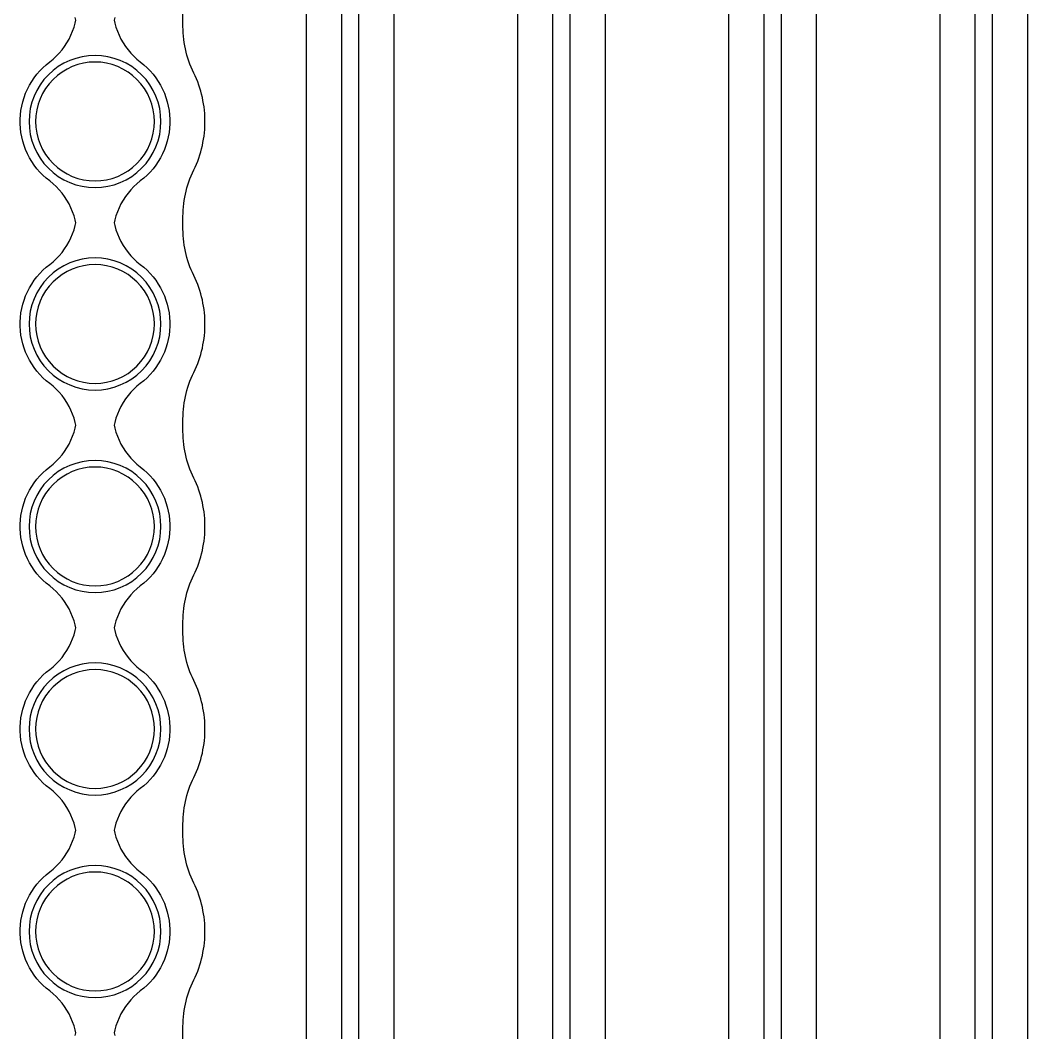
# Model space of a CAD drawing. Header units: metres. Extents: x -1805 to 1655, y -683 to 39617.
# Drawn here: x -8.5 to 106, y 4684 to 4799 of the extents above; entities that cross this region are included whole.
import ezdxf

# ---------------------------------------------------------------- set-up
doc = ezdxf.new("R2010")
doc.units = ezdxf.units.M
for name, color, linetype in [('Etching', 5, 'CONTINUOUS'), ('Metal', 4, 'CONTINUOUS'), ('pad_etching', 1, 'CONTINUOUS'), ('PEDOT_SIROF', 6, 'CONTINUOUS')]:
    doc.layers.add(name, color=color, linetype=linetype)

msp = doc.modelspace()

# ---------------------------------------------------------------- linework, layer by layer
at = {"layer": 'Etching'}
for points in [[(24, 9134.24), (24, -45.85)], [(34, -45.85), (34, 9134.24)], [(48, 9134.24), (48, 81.13)], [(58, 81.13), (58, 9134.24)], [(72, 9134.24), (72, 208.12)], [(82, 208.12), (82, 9134.24)], [(96, 9134.24), (96, 335.1)], [(106, 335.1), (106, 9134.24)], [(10, 4683.29), (10, 4684.73), (10.01, 4685.09), (10.02, 4685.45), (10.05, 4685.82), (10.09, 4686.18), (10.14, 4686.54), (10.2, 4686.9), (10.27, 4687.26), (10.35, 4687.61), (10.45, 4687.97), (10.55, 4688.32), (10.66, 4688.66), (10.79, 4689), (10.92, 4689.34), (11.07, 4689.68), (11.22, 4690.01), (11.38, 4690.34), (11.53, 4690.68), (11.67, 4691.02), (11.79, 4691.36), (11.91, 4691.71), (12.02, 4692.06), (12.11, 4692.42), (12.2, 4692.77), (12.27, 4693.13), (12.34, 4693.5), (12.39, 4693.86), (12.43, 4694.22), (12.47, 4694.59), (12.49, 4694.96), (12.5, 4695.32), (12.5, 4695.69), (12.49, 4696.06), (12.47, 4696.43), (12.43, 4696.79), (12.39, 4697.16), (12.34, 4697.52), (12.27, 4697.88), (12.2, 4698.24), (12.11, 4698.6), (12.02, 4698.95), (11.91, 4699.31), (11.79, 4699.65), (11.67, 4700), (11.53, 4700.34), (11.38, 4700.68), (11.22, 4701.01), (11.07, 4701.34), (10.92, 4701.67), (10.79, 4702.01), (10.66, 4702.35), (10.55, 4702.7), (10.45, 4703.05), (10.35, 4703.4), (10.27, 4703.76), (10.2, 4704.11), (10.14, 4704.47), (10.09, 4704.84), (10.05, 4705.2), (10.02, 4705.56), (10.01, 4705.93), (10, 4706.29), (10, 4707.73), (10.01, 4708.09), (10.02, 4708.45), (10.05, 4708.82), (10.09, 4709.18), (10.14, 4709.54), (10.2, 4709.9), (10.27, 4710.26), (10.35, 4710.61), (10.45, 4710.97), (10.55, 4711.32), (10.66, 4711.66), (10.79, 4712), (10.92, 4712.34), (11.07, 4712.68), (11.22, 4713.01), (11.38, 4713.34), (11.53, 4713.68), (11.67, 4714.02), (11.79, 4714.36), (11.91, 4714.71), (12.02, 4715.06), (12.11, 4715.42), (12.2, 4715.77), (12.27, 4716.13), (12.34, 4716.5), (12.39, 4716.86), (12.43, 4717.22), (12.47, 4717.59), (12.49, 4717.96), (12.5, 4718.32), (12.5, 4718.69), (12.49, 4719.06), (12.47, 4719.43), (12.43, 4719.79), (12.39, 4720.16), (12.34, 4720.52), (12.27, 4720.88), (12.2, 4721.24), (12.11, 4721.6), (12.02, 4721.95), (11.91, 4722.31), (11.79, 4722.65), (11.67, 4723), (11.53, 4723.34), (11.38, 4723.68), (11.22, 4724.01), (11.07, 4724.34), (10.92, 4724.67), (10.79, 4725.01), (10.66, 4725.35), (10.55, 4725.7), (10.45, 4726.05), (10.35, 4726.4), (10.27, 4726.76), (10.2, 4727.11), (10.14, 4727.47), (10.09, 4727.84), (10.05, 4728.2), (10.02, 4728.56), (10.01, 4728.93), (10, 4729.29), (10, 4730.73), (10.01, 4731.09), (10.02, 4731.45), (10.05, 4731.82), (10.09, 4732.18), (10.14, 4732.54), (10.2, 4732.9), (10.27, 4733.26), (10.35, 4733.61), (10.45, 4733.97), (10.55, 4734.32), (10.66, 4734.66), (10.79, 4735), (10.92, 4735.34), (11.07, 4735.68), (11.22, 4736.01), (11.38, 4736.34), (11.53, 4736.68), (11.67, 4737.02), (11.79, 4737.36), (11.91, 4737.71), (12.02, 4738.06), (12.11, 4738.42), (12.2, 4738.77), (12.27, 4739.13), (12.34, 4739.5), (12.39, 4739.86), (12.43, 4740.22), (12.47, 4740.59), (12.49, 4740.96), (12.5, 4741.32), (12.5, 4741.69), (12.49, 4742.06), (12.47, 4742.43), (12.43, 4742.79), (12.39, 4743.16), (12.34, 4743.52), (12.27, 4743.88), (12.2, 4744.24), (12.11, 4744.6), (12.02, 4744.95), (11.91, 4745.31), (11.79, 4745.65), (11.67, 4746), (11.53, 4746.34), (11.38, 4746.68), (11.22, 4747.01), (11.07, 4747.34), (10.92, 4747.67), (10.79, 4748.01), (10.66, 4748.35), (10.55, 4748.7), (10.45, 4749.05), (10.35, 4749.4), (10.27, 4749.76), (10.2, 4750.11), (10.14, 4750.47), (10.09, 4750.84), (10.05, 4751.2), (10.02, 4751.56), (10.01, 4751.93), (10, 4752.29), (10, 4753.73), (10.01, 4754.09), (10.02, 4754.45), (10.05, 4754.82), (10.09, 4755.18), (10.14, 4755.54), (10.2, 4755.9), (10.27, 4756.26), (10.35, 4756.61), (10.45, 4756.97), (10.55, 4757.32), (10.66, 4757.66), (10.79, 4758), (10.92, 4758.34), (11.07, 4758.68), (11.22, 4759.01), (11.38, 4759.34), (11.53, 4759.68), (11.67, 4760.02), (11.79, 4760.36), (11.91, 4760.71), (12.02, 4761.06), (12.11, 4761.42), (12.2, 4761.77), (12.27, 4762.13), (12.34, 4762.5), (12.39, 4762.86), (12.43, 4763.22), (12.47, 4763.59), (12.49, 4763.96), (12.5, 4764.32), (12.5, 4764.69), (12.49, 4765.06), (12.47, 4765.43), (12.43, 4765.79), (12.39, 4766.16), (12.34, 4766.52), (12.27, 4766.88), (12.2, 4767.24), (12.11, 4767.6), (12.02, 4767.95), (11.91, 4768.31), (11.79, 4768.65), (11.67, 4769), (11.53, 4769.34), (11.38, 4769.68), (11.22, 4770.01), (11.07, 4770.34), (10.92, 4770.67), (10.79, 4771.01), (10.66, 4771.35), (10.55, 4771.7), (10.45, 4772.05), (10.35, 4772.4), (10.27, 4772.76), (10.2, 4773.11), (10.14, 4773.47), (10.09, 4773.84), (10.05, 4774.2), (10.02, 4774.56), (10.01, 4774.93), (10, 4775.29), (10, 4776.73), (10.01, 4777.09), (10.02, 4777.45), (10.05, 4777.82), (10.09, 4778.18), (10.14, 4778.54), (10.2, 4778.9), (10.27, 4779.26), (10.35, 4779.61), (10.45, 4779.97), (10.55, 4780.32), (10.66, 4780.66), (10.79, 4781), (10.92, 4781.34), (11.07, 4781.68), (11.22, 4782.01), (11.38, 4782.34), (11.53, 4782.68), (11.67, 4783.02), (11.79, 4783.36), (11.91, 4783.71), (12.02, 4784.06), (12.11, 4784.42), (12.2, 4784.77), (12.27, 4785.13), (12.34, 4785.5), (12.39, 4785.86), (12.43, 4786.22), (12.47, 4786.59), (12.49, 4786.96), (12.5, 4787.32), (12.5, 4787.69), (12.49, 4788.06), (12.47, 4788.43), (12.43, 4788.79), (12.39, 4789.16), (12.34, 4789.52), (12.27, 4789.88), (12.2, 4790.24), (12.11, 4790.6), (12.02, 4790.95), (11.91, 4791.31), (11.79, 4791.65), (11.67, 4792), (11.53, 4792.34), (11.38, 4792.68), (11.22, 4793.01), (11.07, 4793.34), (10.92, 4793.67), (10.79, 4794.01), (10.66, 4794.35), (10.55, 4794.7), (10.45, 4795.05), (10.35, 4795.4), (10.27, 4795.76), (10.2, 4796.11), (10.14, 4796.47), (10.09, 4796.84), (10.05, 4797.2), (10.02, 4797.56), (10.01, 4797.93), (10, 4798.29), (10, 4799.73)]]:
    msp.add_lwpolyline(points, dxfattribs=at)
at = {"layer": 'Metal'}
for points in [[(30, -49.66), (30, 9436.51), (28, 9436.51), (28, 9436.51), (28, -49.66)], [(54, 77.32), (54, 9436.51), (52, 9436.51), (52, 9436.51), (52, 77.32)], [(78, 204.31), (78, 9436.51), (76, 9436.51), (76, 9436.51), (76, 204.31)], [(102, 331.29), (102, 9436.51), (100, 9436.51), (100, 9436.51), (100, 331.29)], [(-2.24, 4683.69), (-2.17, 4684.01), (-2.24, 4684.33), (-2.37, 4684.8), (-2.54, 4685.26), (-2.73, 4685.71), (-2.94, 4686.15), (-3.19, 4686.58), (-3.46, 4686.99), (-3.75, 4687.38), (-4.07, 4687.75), (-4.41, 4688.11), (-4.77, 4688.44), (-5.15, 4688.75), (-5.54, 4689.06), (-5.92, 4689.4), (-6.27, 4689.77), (-6.6, 4690.15), (-6.9, 4690.55), (-7.18, 4690.97), (-7.44, 4691.4), (-7.67, 4691.85), (-7.88, 4692.31), (-8.05, 4692.78), (-8.2, 4693.27), (-8.32, 4693.76), (-8.41, 4694.25), (-8.47, 4694.75), (-8.5, 4695.26), (-8.5, 4695.76), (-8.47, 4696.26), (-8.41, 4696.76), (-8.32, 4697.26), (-8.2, 4697.75), (-8.05, 4698.23), (-7.88, 4698.71), (-7.67, 4699.17), (-7.44, 4699.62), (-7.18, 4700.05), (-6.9, 4700.47), (-6.6, 4700.87), (-6.27, 4701.25), (-5.92, 4701.61), (-5.54, 4701.95), (-5.15, 4702.27), (-4.77, 4702.58), (-4.41, 4702.91), (-4.07, 4703.26), (-3.75, 4703.64), (-3.46, 4704.03), (-3.19, 4704.44), (-2.94, 4704.86), (-2.73, 4705.3), (-2.54, 4705.76), (-2.37, 4706.22), (-2.24, 4706.69), (-2.17, 4707.01), (-2.24, 4707.33), (-2.37, 4707.8), (-2.54, 4708.26), (-2.73, 4708.71), (-2.94, 4709.15), (-3.19, 4709.58), (-3.46, 4709.99), (-3.75, 4710.38), (-4.07, 4710.75), (-4.41, 4711.11), (-4.77, 4711.44), (-5.15, 4711.75), (-5.54, 4712.06), (-5.92, 4712.4), (-6.27, 4712.77), (-6.6, 4713.15), (-6.9, 4713.55), (-7.18, 4713.97), (-7.44, 4714.4), (-7.67, 4714.85), (-7.88, 4715.31), (-8.05, 4715.78), (-8.2, 4716.27), (-8.32, 4716.76), (-8.41, 4717.25), (-8.47, 4717.75), (-8.5, 4718.26), (-8.5, 4718.76), (-8.47, 4719.26), (-8.41, 4719.76), (-8.32, 4720.26), (-8.2, 4720.75), (-8.05, 4721.23), (-7.88, 4721.71), (-7.67, 4722.17), (-7.44, 4722.62), (-7.18, 4723.05), (-6.9, 4723.47), (-6.6, 4723.87), (-6.27, 4724.25), (-5.92, 4724.61), (-5.54, 4724.95), (-5.15, 4725.27), (-4.77, 4725.58), (-4.41, 4725.91), (-4.07, 4726.26), (-3.75, 4726.64), (-3.46, 4727.03), (-3.19, 4727.44), (-2.94, 4727.86), (-2.73, 4728.3), (-2.54, 4728.76), (-2.37, 4729.22), (-2.24, 4729.69), (-2.17, 4730.01), (-2.24, 4730.33), (-2.37, 4730.8), (-2.54, 4731.26), (-2.73, 4731.71), (-2.94, 4732.15), (-3.19, 4732.58), (-3.46, 4732.99), (-3.75, 4733.38), (-4.07, 4733.75), (-4.41, 4734.11), (-4.77, 4734.44), (-5.15, 4734.75), (-5.54, 4735.06), (-5.92, 4735.4), (-6.27, 4735.77), (-6.6, 4736.15), (-6.9, 4736.55), (-7.18, 4736.97), (-7.44, 4737.4), (-7.67, 4737.85), (-7.88, 4738.31), (-8.05, 4738.78), (-8.2, 4739.27), (-8.32, 4739.76), (-8.41, 4740.25), (-8.47, 4740.75), (-8.5, 4741.26), (-8.5, 4741.76), (-8.47, 4742.26), (-8.41, 4742.76), (-8.32, 4743.26), (-8.2, 4743.75), (-8.05, 4744.23), (-7.88, 4744.71), (-7.67, 4745.17), (-7.44, 4745.62), (-7.18, 4746.05), (-6.9, 4746.47), (-6.6, 4746.87), (-6.27, 4747.25), (-5.92, 4747.61), (-5.54, 4747.95), (-5.15, 4748.27), (-4.77, 4748.58), (-4.41, 4748.91), (-4.07, 4749.26), (-3.75, 4749.64), (-3.46, 4750.03), (-3.19, 4750.44), (-2.94, 4750.86), (-2.73, 4751.3), (-2.54, 4751.76), (-2.37, 4752.22), (-2.24, 4752.69), (-2.17, 4753.01), (-2.24, 4753.33), (-2.37, 4753.8), (-2.54, 4754.26), (-2.73, 4754.71), (-2.94, 4755.15), (-3.19, 4755.58), (-3.46, 4755.99), (-3.75, 4756.38), (-4.07, 4756.75), (-4.41, 4757.11), (-4.77, 4757.44), (-5.15, 4757.75), (-5.54, 4758.06), (-5.92, 4758.4), (-6.27, 4758.77), (-6.6, 4759.15), (-6.9, 4759.55), (-7.18, 4759.97), (-7.44, 4760.4), (-7.67, 4760.85), (-7.88, 4761.31), (-8.05, 4761.78), (-8.2, 4762.27), (-8.32, 4762.76), (-8.41, 4763.25), (-8.47, 4763.75), (-8.5, 4764.26), (-8.5, 4764.76), (-8.47, 4765.26), (-8.41, 4765.76), (-8.32, 4766.26), (-8.2, 4766.75), (-8.05, 4767.23), (-7.88, 4767.71), (-7.67, 4768.17), (-7.44, 4768.62), (-7.18, 4769.05), (-6.9, 4769.47), (-6.6, 4769.87), (-6.27, 4770.25), (-5.92, 4770.61), (-5.54, 4770.95), (-5.15, 4771.27), (-4.77, 4771.58), (-4.41, 4771.91), (-4.07, 4772.26), (-3.75, 4772.64), (-3.46, 4773.03), (-3.19, 4773.44), (-2.94, 4773.86), (-2.73, 4774.3), (-2.54, 4774.76), (-2.37, 4775.22), (-2.24, 4775.69), (-2.17, 4776.01), (-2.24, 4776.33), (-2.37, 4776.8), (-2.54, 4777.26), (-2.73, 4777.71), (-2.94, 4778.15), (-3.19, 4778.58), (-3.46, 4778.99), (-3.75, 4779.38), (-4.07, 4779.75), (-4.41, 4780.11), (-4.77, 4780.44), (-5.15, 4780.75), (-5.54, 4781.06), (-5.92, 4781.4), (-6.27, 4781.77), (-6.6, 4782.15), (-6.9, 4782.55), (-7.18, 4782.97), (-7.44, 4783.4), (-7.67, 4783.85), (-7.88, 4784.31), (-8.05, 4784.78), (-8.2, 4785.27), (-8.32, 4785.76), (-8.41, 4786.25), (-8.47, 4786.75), (-8.5, 4787.26), (-8.5, 4787.76), (-8.47, 4788.26), (-8.41, 4788.76), (-8.32, 4789.26), (-8.2, 4789.75), (-8.05, 4790.23), (-7.88, 4790.71), (-7.67, 4791.17), (-7.44, 4791.62), (-7.18, 4792.05), (-6.9, 4792.47), (-6.6, 4792.87), (-6.27, 4793.25), (-5.92, 4793.61), (-5.54, 4793.95), (-5.15, 4794.27), (-4.77, 4794.58), (-4.41, 4794.91), (-4.07, 4795.26), (-3.75, 4795.64), (-3.46, 4796.03), (-3.19, 4796.44), (-2.94, 4796.86), (-2.73, 4797.3), (-2.54, 4797.76), (-2.37, 4798.22), (-2.24, 4798.69), (-2.17, 4799.01), (-2.24, 4799.33)], [(2.24, 4799.33), (2.17, 4799.01), (2.24, 4798.69), (2.37, 4798.22), (2.54, 4797.76), (2.73, 4797.3), (2.94, 4796.86), (3.19, 4796.44), (3.46, 4796.03), (3.75, 4795.64), (4.07, 4795.26), (4.41, 4794.91), (4.77, 4794.58), (5.15, 4794.27), (5.54, 4793.95), (5.92, 4793.61), (6.27, 4793.25), (6.6, 4792.87), (6.9, 4792.47), (7.18, 4792.05), (7.44, 4791.62), (7.67, 4791.17), (7.88, 4790.71), (8.05, 4790.23), (8.2, 4789.75), (8.32, 4789.26), (8.41, 4788.76), (8.47, 4788.26), (8.5, 4787.76), (8.5, 4787.26), (8.47, 4786.75), (8.41, 4786.25), (8.32, 4785.76), (8.2, 4785.27), (8.05, 4784.78), (7.88, 4784.31), (7.67, 4783.85), (7.44, 4783.4), (7.18, 4782.97), (6.9, 4782.55), (6.6, 4782.15), (6.27, 4781.77), (5.92, 4781.4), (5.54, 4781.06), (5.15, 4780.75), (4.77, 4780.44), (4.41, 4780.11), (4.07, 4779.75), (3.75, 4779.38), (3.46, 4778.99), (3.19, 4778.58), (2.94, 4778.15), (2.73, 4777.71), (2.54, 4777.26), (2.37, 4776.8), (2.24, 4776.33), (2.17, 4776.01), (2.24, 4775.69), (2.37, 4775.22), (2.54, 4774.76), (2.73, 4774.3), (2.94, 4773.86), (3.19, 4773.44), (3.46, 4773.03), (3.75, 4772.64), (4.07, 4772.26), (4.41, 4771.91), (4.77, 4771.58), (5.15, 4771.27), (5.54, 4770.95), (5.92, 4770.61), (6.27, 4770.25), (6.6, 4769.87), (6.9, 4769.47), (7.18, 4769.05), (7.44, 4768.62), (7.67, 4768.17), (7.88, 4767.71), (8.05, 4767.23), (8.2, 4766.75), (8.32, 4766.26), (8.41, 4765.76), (8.47, 4765.26), (8.5, 4764.76), (8.5, 4764.26), (8.47, 4763.75), (8.41, 4763.25), (8.32, 4762.76), (8.2, 4762.27), (8.05, 4761.78), (7.88, 4761.31), (7.67, 4760.85), (7.44, 4760.4), (7.18, 4759.97), (6.9, 4759.55), (6.6, 4759.15), (6.27, 4758.77), (5.92, 4758.4), (5.54, 4758.06), (5.15, 4757.75), (4.77, 4757.44), (4.41, 4757.11), (4.07, 4756.75), (3.75, 4756.38), (3.46, 4755.99), (3.19, 4755.58), (2.94, 4755.15), (2.73, 4754.71), (2.54, 4754.26), (2.37, 4753.8), (2.24, 4753.33), (2.17, 4753.01), (2.24, 4752.69), (2.37, 4752.22), (2.54, 4751.76), (2.73, 4751.3), (2.94, 4750.86), (3.19, 4750.44), (3.46, 4750.03), (3.75, 4749.64), (4.07, 4749.26), (4.41, 4748.91), (4.77, 4748.58), (5.15, 4748.27), (5.54, 4747.95), (5.92, 4747.61), (6.27, 4747.25), (6.6, 4746.87), (6.9, 4746.47), (7.18, 4746.05), (7.44, 4745.62), (7.67, 4745.17), (7.88, 4744.71), (8.05, 4744.23), (8.2, 4743.75), (8.32, 4743.26), (8.41, 4742.76), (8.47, 4742.26), (8.5, 4741.76), (8.5, 4741.26), (8.47, 4740.75), (8.41, 4740.25), (8.32, 4739.76), (8.2, 4739.27), (8.05, 4738.78), (7.88, 4738.31), (7.67, 4737.85), (7.44, 4737.4), (7.18, 4736.97), (6.9, 4736.55), (6.6, 4736.15), (6.27, 4735.77), (5.92, 4735.4), (5.54, 4735.06), (5.15, 4734.75), (4.77, 4734.44), (4.41, 4734.11), (4.07, 4733.75), (3.75, 4733.38), (3.46, 4732.99), (3.19, 4732.58), (2.94, 4732.15), (2.73, 4731.71), (2.54, 4731.26), (2.37, 4730.8), (2.24, 4730.33), (2.17, 4730.01), (2.24, 4729.69), (2.37, 4729.22), (2.54, 4728.76), (2.73, 4728.3), (2.94, 4727.86), (3.19, 4727.44), (3.46, 4727.03), (3.75, 4726.64), (4.07, 4726.26), (4.41, 4725.91), (4.77, 4725.58), (5.15, 4725.27), (5.54, 4724.95), (5.92, 4724.61), (6.27, 4724.25), (6.6, 4723.87), (6.9, 4723.47), (7.18, 4723.05), (7.44, 4722.62), (7.67, 4722.17), (7.88, 4721.71), (8.05, 4721.23), (8.2, 4720.75), (8.32, 4720.26), (8.41, 4719.76), (8.47, 4719.26), (8.5, 4718.76), (8.5, 4718.26), (8.47, 4717.75), (8.41, 4717.25), (8.32, 4716.76), (8.2, 4716.27), (8.05, 4715.78), (7.88, 4715.31), (7.67, 4714.85), (7.44, 4714.4), (7.18, 4713.97), (6.9, 4713.55), (6.6, 4713.15), (6.27, 4712.77), (5.92, 4712.4), (5.54, 4712.06), (5.15, 4711.75), (4.77, 4711.44), (4.41, 4711.11), (4.07, 4710.75), (3.75, 4710.38), (3.46, 4709.99), (3.19, 4709.58), (2.94, 4709.15), (2.73, 4708.71), (2.54, 4708.26), (2.37, 4707.8), (2.24, 4707.33), (2.17, 4707.01), (2.24, 4706.69), (2.37, 4706.22), (2.54, 4705.76), (2.73, 4705.3), (2.94, 4704.86), (3.19, 4704.44), (3.46, 4704.03), (3.75, 4703.64), (4.07, 4703.26), (4.41, 4702.91), (4.77, 4702.58), (5.15, 4702.27), (5.54, 4701.95), (5.92, 4701.61), (6.27, 4701.25), (6.6, 4700.87), (6.9, 4700.47), (7.18, 4700.05), (7.44, 4699.62), (7.67, 4699.17), (7.88, 4698.71), (8.05, 4698.23), (8.2, 4697.75), (8.32, 4697.26), (8.41, 4696.76), (8.47, 4696.26), (8.5, 4695.76), (8.5, 4695.26), (8.47, 4694.75), (8.41, 4694.25), (8.32, 4693.76), (8.2, 4693.27), (8.05, 4692.78), (7.88, 4692.31), (7.67, 4691.85), (7.44, 4691.4), (7.18, 4690.97), (6.9, 4690.55), (6.6, 4690.15), (6.27, 4689.77), (5.92, 4689.4), (5.54, 4689.06), (5.15, 4688.75), (4.77, 4688.44), (4.41, 4688.11), (4.07, 4687.75), (3.75, 4687.38), (3.46, 4686.99), (3.19, 4686.58), (2.94, 4686.15), (2.73, 4685.71), (2.54, 4685.26), (2.37, 4684.8), (2.24, 4684.33), (2.17, 4684.01), (2.24, 4683.69)]]:
    msp.add_lwpolyline(points, dxfattribs=at)
at = {"layer": 'pad_etching'}
for points in [[(6.75, 4787.51), (6.72, 4788.17), (6.62, 4788.82), (6.46, 4789.47), (6.24, 4790.09), (5.95, 4790.69), (5.61, 4791.26), (5.22, 4791.79), (4.77, 4792.28), (4.28, 4792.73), (3.75, 4793.12), (3.18, 4793.46), (2.58, 4793.74), (1.96, 4793.97), (1.32, 4794.13), (0.66, 4794.23), (0, 4794.26), (-0.66, 4794.23), (-1.32, 4794.13), (-1.96, 4793.97), (-2.58, 4793.74), (-3.18, 4793.46), (-3.75, 4793.12), (-4.28, 4792.73), (-4.77, 4792.28), (-5.22, 4791.79), (-5.61, 4791.26), (-5.95, 4790.69), (-6.24, 4790.09), (-6.46, 4789.47), (-6.62, 4788.82), (-6.72, 4788.17), (-6.75, 4787.51), (-6.72, 4786.85), (-6.62, 4786.19), (-6.46, 4785.55), (-6.24, 4784.92), (-5.95, 4784.33), (-5.61, 4783.76), (-5.22, 4783.23), (-4.77, 4782.73), (-4.28, 4782.29), (-3.75, 4781.9), (-3.18, 4781.55), (-2.58, 4781.27), (-1.96, 4781.05), (-1.32, 4780.89), (-0.66, 4780.79), (0, 4780.76), (0.66, 4780.79), (1.32, 4780.89), (1.96, 4781.05), (2.58, 4781.27), (3.18, 4781.55), (3.75, 4781.9), (4.28, 4782.29), (4.77, 4782.73), (5.22, 4783.23), (5.61, 4783.76), (5.95, 4784.33), (6.24, 4784.92), (6.46, 4785.55), (6.62, 4786.19), (6.72, 4786.85), (6.75, 4787.51)], [(6.75, 4764.51), (6.72, 4765.17), (6.62, 4765.82), (6.46, 4766.47), (6.24, 4767.09), (5.95, 4767.69), (5.61, 4768.26), (5.22, 4768.79), (4.77, 4769.28), (4.28, 4769.73), (3.75, 4770.12), (3.18, 4770.46), (2.58, 4770.74), (1.96, 4770.97), (1.32, 4771.13), (0.66, 4771.23), (0, 4771.26), (-0.66, 4771.23), (-1.32, 4771.13), (-1.96, 4770.97), (-2.58, 4770.74), (-3.18, 4770.46), (-3.75, 4770.12), (-4.28, 4769.73), (-4.77, 4769.28), (-5.22, 4768.79), (-5.61, 4768.26), (-5.95, 4767.69), (-6.24, 4767.09), (-6.46, 4766.47), (-6.62, 4765.82), (-6.72, 4765.17), (-6.75, 4764.51), (-6.72, 4763.85), (-6.62, 4763.19), (-6.46, 4762.55), (-6.24, 4761.92), (-5.95, 4761.33), (-5.61, 4760.76), (-5.22, 4760.23), (-4.77, 4759.73), (-4.28, 4759.29), (-3.75, 4758.9), (-3.18, 4758.55), (-2.58, 4758.27), (-1.96, 4758.05), (-1.32, 4757.89), (-0.66, 4757.79), (0, 4757.76), (0.66, 4757.79), (1.32, 4757.89), (1.96, 4758.05), (2.58, 4758.27), (3.18, 4758.55), (3.75, 4758.9), (4.28, 4759.29), (4.77, 4759.73), (5.22, 4760.23), (5.61, 4760.76), (5.95, 4761.33), (6.24, 4761.92), (6.46, 4762.55), (6.62, 4763.19), (6.72, 4763.85), (6.75, 4764.51)], [(6.75, 4741.51), (6.72, 4742.17), (6.62, 4742.82), (6.46, 4743.47), (6.24, 4744.09), (5.95, 4744.69), (5.61, 4745.26), (5.22, 4745.79), (4.77, 4746.28), (4.28, 4746.73), (3.75, 4747.12), (3.18, 4747.46), (2.58, 4747.74), (1.96, 4747.97), (1.32, 4748.13), (0.66, 4748.23), (0, 4748.26), (-0.66, 4748.23), (-1.32, 4748.13), (-1.96, 4747.97), (-2.58, 4747.74), (-3.18, 4747.46), (-3.75, 4747.12), (-4.28, 4746.73), (-4.77, 4746.28), (-5.22, 4745.79), (-5.61, 4745.26), (-5.95, 4744.69), (-6.24, 4744.09), (-6.46, 4743.47), (-6.62, 4742.82), (-6.72, 4742.17), (-6.75, 4741.51), (-6.72, 4740.85), (-6.62, 4740.19), (-6.46, 4739.55), (-6.24, 4738.92), (-5.95, 4738.33), (-5.61, 4737.76), (-5.22, 4737.23), (-4.77, 4736.73), (-4.28, 4736.29), (-3.75, 4735.9), (-3.18, 4735.55), (-2.58, 4735.27), (-1.96, 4735.05), (-1.32, 4734.89), (-0.66, 4734.79), (0, 4734.76), (0.66, 4734.79), (1.32, 4734.89), (1.96, 4735.05), (2.58, 4735.27), (3.18, 4735.55), (3.75, 4735.9), (4.28, 4736.29), (4.77, 4736.73), (5.22, 4737.23), (5.61, 4737.76), (5.95, 4738.33), (6.24, 4738.92), (6.46, 4739.55), (6.62, 4740.19), (6.72, 4740.85), (6.75, 4741.51)], [(6.75, 4718.51), (6.72, 4719.17), (6.62, 4719.82), (6.46, 4720.47), (6.24, 4721.09), (5.95, 4721.69), (5.61, 4722.26), (5.22, 4722.79), (4.77, 4723.28), (4.28, 4723.73), (3.75, 4724.12), (3.18, 4724.46), (2.58, 4724.74), (1.96, 4724.97), (1.32, 4725.13), (0.66, 4725.23), (0, 4725.26), (-0.66, 4725.23), (-1.32, 4725.13), (-1.96, 4724.97), (-2.58, 4724.74), (-3.18, 4724.46), (-3.75, 4724.12), (-4.28, 4723.73), (-4.77, 4723.28), (-5.22, 4722.79), (-5.61, 4722.26), (-5.95, 4721.69), (-6.24, 4721.09), (-6.46, 4720.47), (-6.62, 4719.82), (-6.72, 4719.17), (-6.75, 4718.51), (-6.72, 4717.85), (-6.62, 4717.19), (-6.46, 4716.55), (-6.24, 4715.92), (-5.95, 4715.33), (-5.61, 4714.76), (-5.22, 4714.23), (-4.77, 4713.73), (-4.28, 4713.29), (-3.75, 4712.9), (-3.18, 4712.55), (-2.58, 4712.27), (-1.96, 4712.05), (-1.32, 4711.89), (-0.66, 4711.79), (0, 4711.76), (0.66, 4711.79), (1.32, 4711.89), (1.96, 4712.05), (2.58, 4712.27), (3.18, 4712.55), (3.75, 4712.9), (4.28, 4713.29), (4.77, 4713.73), (5.22, 4714.23), (5.61, 4714.76), (5.95, 4715.33), (6.24, 4715.92), (6.46, 4716.55), (6.62, 4717.19), (6.72, 4717.85), (6.75, 4718.51)], [(6.75, 4695.51), (6.72, 4696.17), (6.62, 4696.82), (6.46, 4697.47), (6.24, 4698.09), (5.95, 4698.69), (5.61, 4699.26), (5.22, 4699.79), (4.77, 4700.28), (4.28, 4700.73), (3.75, 4701.12), (3.18, 4701.46), (2.58, 4701.74), (1.96, 4701.97), (1.32, 4702.13), (0.66, 4702.23), (0, 4702.26), (-0.66, 4702.23), (-1.32, 4702.13), (-1.96, 4701.97), (-2.58, 4701.74), (-3.18, 4701.46), (-3.75, 4701.12), (-4.28, 4700.73), (-4.77, 4700.28), (-5.22, 4699.79), (-5.61, 4699.26), (-5.95, 4698.69), (-6.24, 4698.09), (-6.46, 4697.47), (-6.62, 4696.82), (-6.72, 4696.17), (-6.75, 4695.51), (-6.72, 4694.85), (-6.62, 4694.19), (-6.46, 4693.55), (-6.24, 4692.92), (-5.95, 4692.33), (-5.61, 4691.76), (-5.22, 4691.23), (-4.77, 4690.73), (-4.28, 4690.29), (-3.75, 4689.9), (-3.18, 4689.55), (-2.58, 4689.27), (-1.96, 4689.05), (-1.32, 4688.89), (-0.66, 4688.79), (0, 4688.76), (0.66, 4688.79), (1.32, 4688.89), (1.96, 4689.05), (2.58, 4689.27), (3.18, 4689.55), (3.75, 4689.9), (4.28, 4690.29), (4.77, 4690.73), (5.22, 4691.23), (5.61, 4691.76), (5.95, 4692.33), (6.24, 4692.92), (6.46, 4693.55), (6.62, 4694.19), (6.72, 4694.85), (6.75, 4695.51)]]:
    msp.add_lwpolyline(points, close=True, dxfattribs=at)
at = {"layer": 'PEDOT_SIROF'}
for points in [[(7.5, 4787.51), (7.46, 4788.24), (7.36, 4788.97), (7.18, 4789.69), (6.93, 4790.38), (6.61, 4791.04), (6.24, 4791.67), (5.8, 4792.27), (5.3, 4792.81), (4.76, 4793.31), (4.17, 4793.74), (3.54, 4794.12), (2.87, 4794.44), (2.18, 4794.68), (1.46, 4794.86), (0.74, 4794.97), (0, 4795.01), (-0.74, 4794.97), (-1.46, 4794.86), (-2.18, 4794.68), (-2.87, 4794.44), (-3.54, 4794.12), (-4.17, 4793.74), (-4.76, 4793.31), (-5.3, 4792.81), (-5.8, 4792.27), (-6.24, 4791.67), (-6.61, 4791.04), (-6.93, 4790.38), (-7.18, 4789.69), (-7.36, 4788.97), (-7.46, 4788.24), (-7.5, 4787.51), (-7.46, 4786.77), (-7.36, 4786.04), (-7.18, 4785.33), (-6.93, 4784.64), (-6.61, 4783.97), (-6.24, 4783.34), (-5.8, 4782.75), (-5.3, 4782.2), (-4.76, 4781.71), (-4.17, 4781.27), (-3.54, 4780.89), (-2.87, 4780.58), (-2.18, 4780.33), (-1.46, 4780.15), (-0.74, 4780.04), (0, 4780.01), (0.74, 4780.04), (1.46, 4780.15), (2.18, 4780.33), (2.87, 4780.58), (3.54, 4780.89), (4.17, 4781.27), (4.76, 4781.71), (5.3, 4782.2), (5.8, 4782.75), (6.24, 4783.34), (6.61, 4783.97), (6.93, 4784.64), (7.18, 4785.33), (7.36, 4786.04), (7.46, 4786.77), (7.5, 4787.51)], [(7.5, 4764.51), (7.46, 4765.24), (7.36, 4765.97), (7.18, 4766.69), (6.93, 4767.38), (6.61, 4768.04), (6.24, 4768.67), (5.8, 4769.27), (5.3, 4769.81), (4.76, 4770.31), (4.17, 4770.74), (3.54, 4771.12), (2.87, 4771.44), (2.18, 4771.68), (1.46, 4771.86), (0.74, 4771.97), (0, 4772.01), (-0.74, 4771.97), (-1.46, 4771.86), (-2.18, 4771.68), (-2.87, 4771.44), (-3.54, 4771.12), (-4.17, 4770.74), (-4.76, 4770.31), (-5.3, 4769.81), (-5.8, 4769.27), (-6.24, 4768.67), (-6.61, 4768.04), (-6.93, 4767.38), (-7.18, 4766.69), (-7.36, 4765.97), (-7.46, 4765.24), (-7.5, 4764.51), (-7.46, 4763.77), (-7.36, 4763.04), (-7.18, 4762.33), (-6.93, 4761.64), (-6.61, 4760.97), (-6.24, 4760.34), (-5.8, 4759.75), (-5.3, 4759.2), (-4.76, 4758.71), (-4.17, 4758.27), (-3.54, 4757.89), (-2.87, 4757.58), (-2.18, 4757.33), (-1.46, 4757.15), (-0.74, 4757.04), (0, 4757.01), (0.74, 4757.04), (1.46, 4757.15), (2.18, 4757.33), (2.87, 4757.58), (3.54, 4757.89), (4.17, 4758.27), (4.76, 4758.71), (5.3, 4759.2), (5.8, 4759.75), (6.24, 4760.34), (6.61, 4760.97), (6.93, 4761.64), (7.18, 4762.33), (7.36, 4763.04), (7.46, 4763.77), (7.5, 4764.51)], [(7.5, 4741.51), (7.46, 4742.24), (7.36, 4742.97), (7.18, 4743.69), (6.93, 4744.38), (6.61, 4745.04), (6.24, 4745.67), (5.8, 4746.27), (5.3, 4746.81), (4.76, 4747.31), (4.17, 4747.74), (3.54, 4748.12), (2.87, 4748.44), (2.18, 4748.68), (1.46, 4748.86), (0.74, 4748.97), (0, 4749.01), (-0.74, 4748.97), (-1.46, 4748.86), (-2.18, 4748.68), (-2.87, 4748.44), (-3.54, 4748.12), (-4.17, 4747.74), (-4.76, 4747.31), (-5.3, 4746.81), (-5.8, 4746.27), (-6.24, 4745.67), (-6.61, 4745.04), (-6.93, 4744.38), (-7.18, 4743.69), (-7.36, 4742.97), (-7.46, 4742.24), (-7.5, 4741.51), (-7.46, 4740.77), (-7.36, 4740.04), (-7.18, 4739.33), (-6.93, 4738.64), (-6.61, 4737.97), (-6.24, 4737.34), (-5.8, 4736.75), (-5.3, 4736.2), (-4.76, 4735.71), (-4.17, 4735.27), (-3.54, 4734.89), (-2.87, 4734.58), (-2.18, 4734.33), (-1.46, 4734.15), (-0.74, 4734.04), (0, 4734.01), (0.74, 4734.04), (1.46, 4734.15), (2.18, 4734.33), (2.87, 4734.58), (3.54, 4734.89), (4.17, 4735.27), (4.76, 4735.71), (5.3, 4736.2), (5.8, 4736.75), (6.24, 4737.34), (6.61, 4737.97), (6.93, 4738.64), (7.18, 4739.33), (7.36, 4740.04), (7.46, 4740.77), (7.5, 4741.51)], [(7.5, 4718.51), (7.46, 4719.24), (7.36, 4719.97), (7.18, 4720.69), (6.93, 4721.38), (6.61, 4722.04), (6.24, 4722.67), (5.8, 4723.27), (5.3, 4723.81), (4.76, 4724.31), (4.17, 4724.74), (3.54, 4725.12), (2.87, 4725.44), (2.18, 4725.68), (1.46, 4725.86), (0.74, 4725.97), (0, 4726.01), (-0.74, 4725.97), (-1.46, 4725.86), (-2.18, 4725.68), (-2.87, 4725.44), (-3.54, 4725.12), (-4.17, 4724.74), (-4.76, 4724.31), (-5.3, 4723.81), (-5.8, 4723.27), (-6.24, 4722.67), (-6.61, 4722.04), (-6.93, 4721.38), (-7.18, 4720.69), (-7.36, 4719.97), (-7.46, 4719.24), (-7.5, 4718.51), (-7.46, 4717.77), (-7.36, 4717.04), (-7.18, 4716.33), (-6.93, 4715.64), (-6.61, 4714.97), (-6.24, 4714.34), (-5.8, 4713.75), (-5.3, 4713.2), (-4.76, 4712.71), (-4.17, 4712.27), (-3.54, 4711.89), (-2.87, 4711.58), (-2.18, 4711.33), (-1.46, 4711.15), (-0.74, 4711.04), (0, 4711.01), (0.74, 4711.04), (1.46, 4711.15), (2.18, 4711.33), (2.87, 4711.58), (3.54, 4711.89), (4.17, 4712.27), (4.76, 4712.71), (5.3, 4713.2), (5.8, 4713.75), (6.24, 4714.34), (6.61, 4714.97), (6.93, 4715.64), (7.18, 4716.33), (7.36, 4717.04), (7.46, 4717.77), (7.5, 4718.51)], [(7.5, 4695.51), (7.46, 4696.24), (7.36, 4696.97), (7.18, 4697.69), (6.93, 4698.38), (6.61, 4699.04), (6.24, 4699.67), (5.8, 4700.27), (5.3, 4700.81), (4.76, 4701.31), (4.17, 4701.74), (3.54, 4702.12), (2.87, 4702.44), (2.18, 4702.68), (1.46, 4702.86), (0.74, 4702.97), (0, 4703.01), (-0.74, 4702.97), (-1.46, 4702.86), (-2.18, 4702.68), (-2.87, 4702.44), (-3.54, 4702.12), (-4.17, 4701.74), (-4.76, 4701.31), (-5.3, 4700.81), (-5.8, 4700.27), (-6.24, 4699.67), (-6.61, 4699.04), (-6.93, 4698.38), (-7.18, 4697.69), (-7.36, 4696.97), (-7.46, 4696.24), (-7.5, 4695.51), (-7.46, 4694.77), (-7.36, 4694.04), (-7.18, 4693.33), (-6.93, 4692.64), (-6.61, 4691.97), (-6.24, 4691.34), (-5.8, 4690.75), (-5.3, 4690.2), (-4.76, 4689.71), (-4.17, 4689.27), (-3.54, 4688.89), (-2.87, 4688.58), (-2.18, 4688.33), (-1.46, 4688.15), (-0.74, 4688.04), (0, 4688.01), (0.74, 4688.04), (1.46, 4688.15), (2.18, 4688.33), (2.87, 4688.58), (3.54, 4688.89), (4.17, 4689.27), (4.76, 4689.71), (5.3, 4690.2), (5.8, 4690.75), (6.24, 4691.34), (6.61, 4691.97), (6.93, 4692.64), (7.18, 4693.33), (7.36, 4694.04), (7.46, 4694.77), (7.5, 4695.51)]]:
    msp.add_lwpolyline(points, close=True, dxfattribs=at)

doc.saveas('drawing.dxf')
